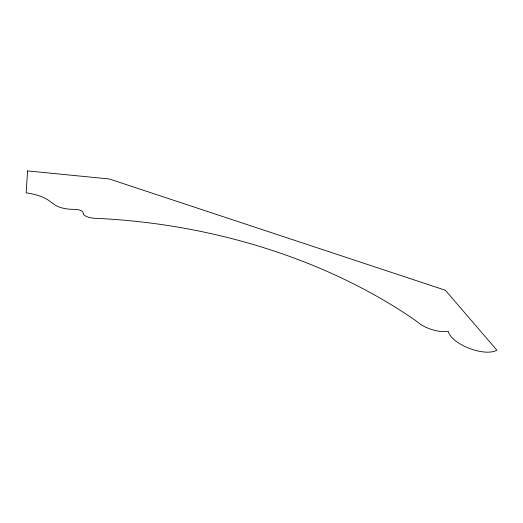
<?xml version="1.0" encoding="UTF-8"?>
<svg xmlns="http://www.w3.org/2000/svg" width="523" height="523" viewBox="0 0 523 523"><rect width="100%" height="100%" fill="white"/><g stroke="black" fill="none" stroke-linecap="round" stroke-linejoin="round"><path stroke-width="0.78" d="M27.582 170.903L26.15 192.856A32.786 12.97 5.1 0 1 49.116 200.727L54.281 204.532A17.024 6.688 6.6 0 0 71.553 209.292L75.619 209.409A6.453 2.602 6.7 0 1 83.092 212.488L83.562 214.633A10.715 4.334 7.2 0 0 94.467 218.274A449.407 300.902 7.2 0 1 416.713 321.338A21.744 9.303 19.1 0 0 448.283 331.281A27.111 11.506 20.5 0 0 469.138 348.311A27.111 11.506 20.5 0 0 496.85 350.129L445.354 290.239L109.314 178.971L27.582 170.903"/></g></svg>
